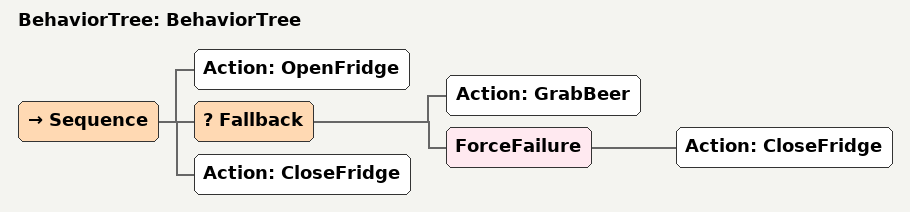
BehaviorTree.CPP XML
<?xml version="1.0"?>
<root main_tree_to_execute="BehaviorTree">
    <BehaviorTree ID="BehaviorTree">
        <Sequence>
            <Action ID="OpenFridge"/>
            <Fallback>
                <Action ID="GrabBeer"/>
                <ForceFailure>
                    <Action ID="CloseFridge"/>
                </ForceFailure>
            </Fallback>
            <Action ID="CloseFridge"/>
        </Sequence>
    </BehaviorTree>
</root>
